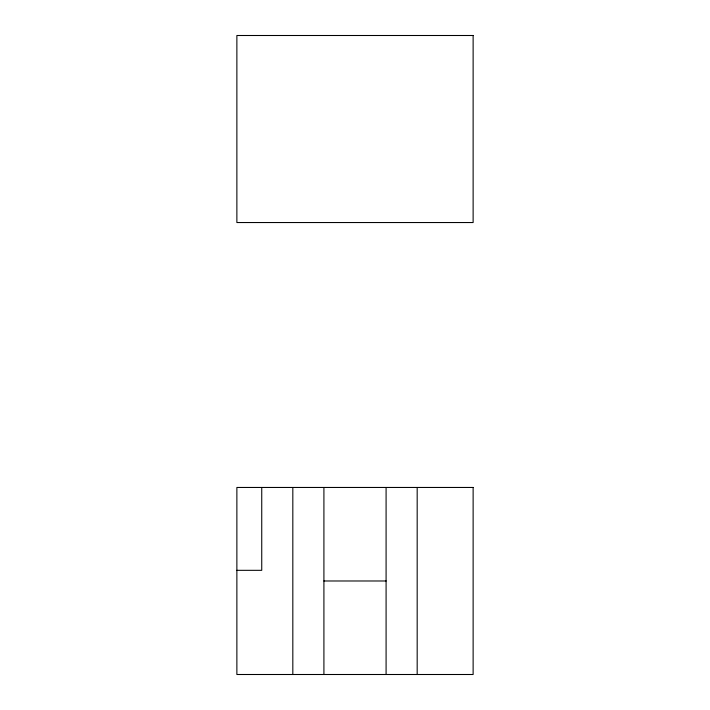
<?xml version="1.0" encoding="UTF-8"?>
<svg xmlns="http://www.w3.org/2000/svg" width="710" height="710" viewBox="0 0 710 710"><rect width="100%" height="100%" fill="white"/><g stroke="black" fill="none" stroke-linecap="round" stroke-linejoin="round"><path stroke-width="1.06" d="M236.874 570.325L261.741 570.325L261.741 487.459M323.911 580.984L386.089 580.984M417.178 487.459L417.178 674.5M386.089 487.459L386.089 674.5M323.911 487.459L323.911 674.5M292.822 487.459L292.822 674.5M473.126 35.5L236.874 35.5L236.874 222.541L473.126 222.541L473.126 35.5M473.126 487.459L236.874 487.459L236.874 674.5L473.126 674.5L473.126 487.459"/></g></svg>
